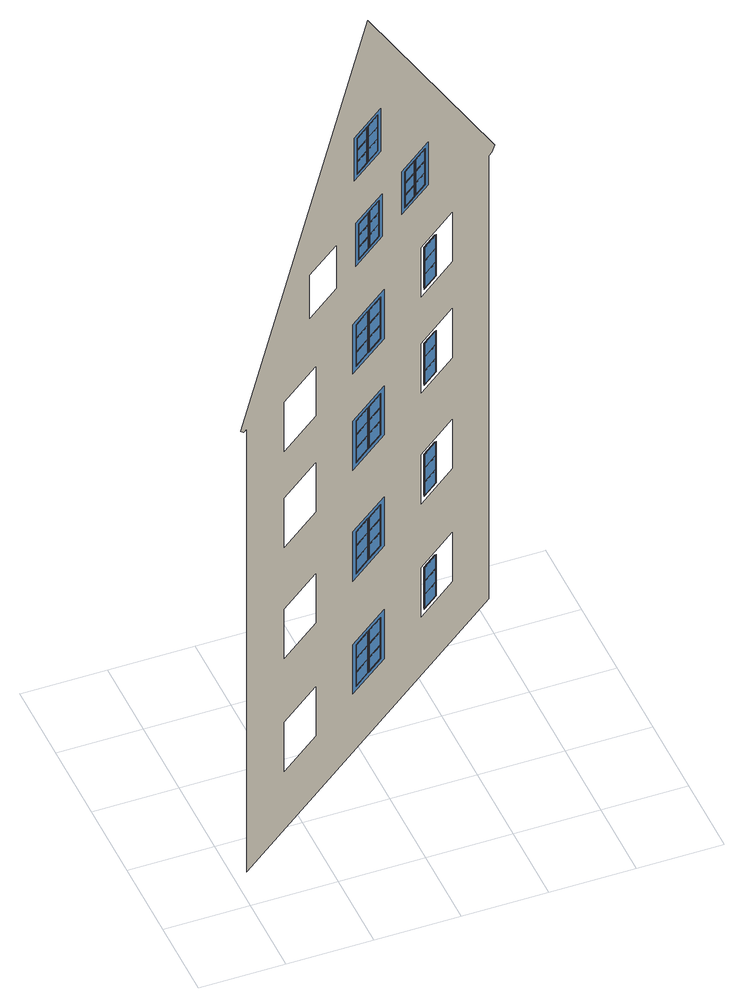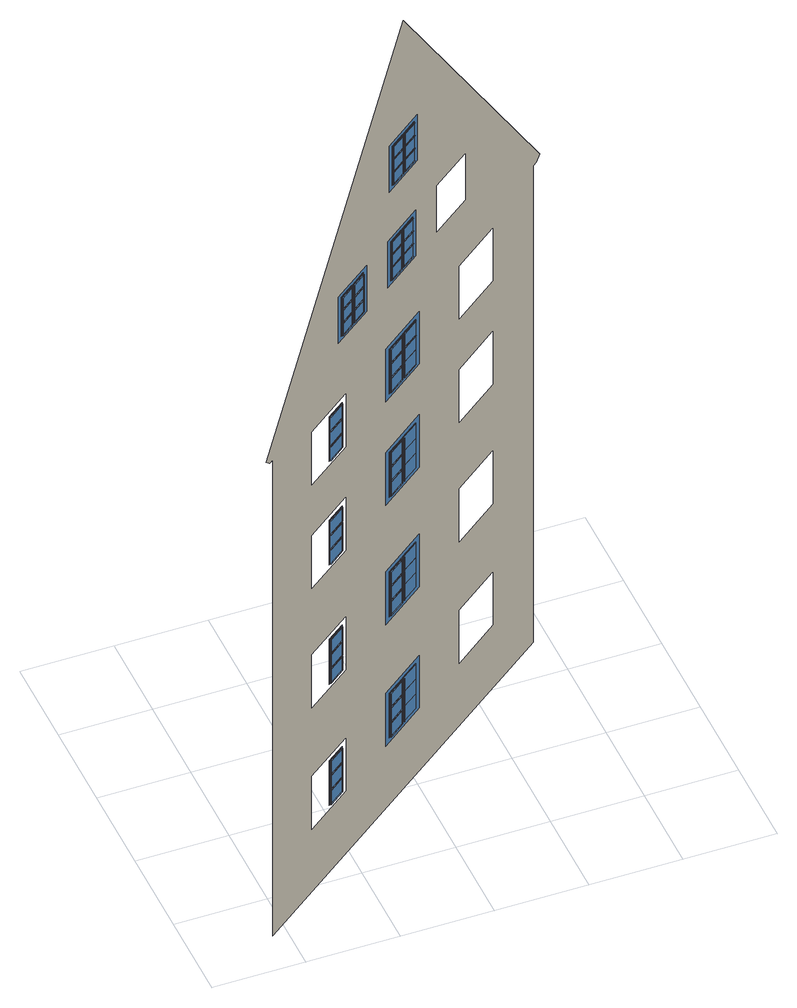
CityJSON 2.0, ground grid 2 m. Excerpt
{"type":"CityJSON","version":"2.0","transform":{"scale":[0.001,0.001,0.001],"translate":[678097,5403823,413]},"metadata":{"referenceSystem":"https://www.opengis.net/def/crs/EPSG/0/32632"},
"CityObjects":{
"building1":{"type":"Building","attributes":{"dataAvailable":"Sufficient","measuredHeight":20.7},"geometry":[{"type":"MultiSurface","lod":"3","boundaries":[[[0,1,2,3]],[[4,5,6,7]],[[8,9,10,11]],[[12,13,14,15]],[[16,17,18,19]],[[20,21,22,23]],[[24,25,26,27]],[[28,29,30,31]],[[32,33,34,35]],[[36,37,38,39]],[[40,41,42,43]],[[44,45,46,47]],[[48,49,50,51]],[[52,53,1,2]],[[54,5,6,55]],[[10,13,14,9]],[[56,26,25,57]],[[58,19,18,59]],[[60,20,23,61]],[[62,22,21,63]],[[64,17,16,65]],[[66,24,27,67]],[[68,38,37,69]],[[70,31,30,71]],[[72,32,35,73]],[[74,34,33,75]],[[76,29,28,77]],[[78,36,39,79]],[[80,50,49,81]],[[82,43,42,83]],[[84,44,47,85]],[[86,46,45,87]],[[88,41,40,89]],[[90,48,51,91]],[[92,14,13,93]],[[94,2,1,95]],[[96,54,55,97]],[[98,6,5,99]],[[100,53,52,101]],[[102,10,9,103]],[[104,105,106,107],[64,65,58,59],[63,60,61,62],[57,66,67,56]],[[108,109,110,111],[76,77,70,71],[75,72,73,74],[69,78,79,68]],[[112,113,114,115],[88,89,82,83],[87,84,85,86],[81,90,91,80]],[[116,117,118,119],[100,101,94,95],[99,96,97,98],[93,102,103,92]],[[120,121,122,123]],[[124,125,126,127]],[[128,129,130,131]],[[132,133,134,135]],[[136,137,138,139]],[[140,141,142,143]],[[134,129,130,133]],[[141,142,137,138]],[[126,121,122,125]],[[144,126,125,145]],[[146,130,129,147]],[[148,142,141,149]],[[150,138,137,151]],[[152,134,133,153]],[[154,122,121,155]],[[156,157,158,159],[148,149,150,151],[155,144,145,154],[147,152,153,146]],[[160,161,162,163]],[[164,165,166,167]],[[168,169,170,171]],[[172,173,174,175]],[[176,177,178,179]],[[180,181,182,183]],[[174,169,170,173]],[[181,182,177,178]],[[166,161,162,165]],[[184,166,165,185]],[[186,170,169,187]],[[188,182,181,189]],[[190,178,177,191]],[[192,174,173,193]],[[194,162,161,195]],[[196,197,198,199],[188,189,190,191],[195,184,185,194],[187,192,193,186]],[[127,126,121,120]],[[135,134,129,128]],[[139,138,141,140]],[[147,129,134,152]],[[149,141,138,150]],[[155,121,126,144]],[[200,19,16,201]],[[202,20,21,203]],[[204,24,25,205]],[[206,31,28,207]],[[208,32,33,209]],[[210,36,37,211]],[[212,43,40,213]],[[214,44,45,215]],[[216,48,49,217]],[[3,2,52,218]],[[219,54,5,4]],[[11,10,13,12]],[[63,21,20,60]],[[57,25,24,66]],[[65,16,19,58]],[[75,33,32,72]],[[69,37,36,78]],[[77,28,31,70]],[[87,45,44,84]],[[81,49,48,90]],[[89,40,43,82]],[[99,5,54,96]],[[93,13,10,102]],[[101,52,2,94]],[[220,221,222,223],[224,225,226,227],[158,157,156,159]],[[167,166,161,160]],[[175,174,169,168]],[[179,178,181,180]],[[228,229,230,231]],[[232,233,234,235]],[[236,237,238,239]],[[187,169,174,192]],[[189,181,178,190]],[[195,161,166,184]],[[240,234,233,241]],[[242,238,237,243]],[[244,230,229,245]],[[246,247,248,249],[106,105,104,107],[250,251,252,253]],[[254,255,256,257],[110,109,108,111],[258,259,260,261]],[[262,263,264,265],[114,113,112,115],[266,267,268,269]],[[270,271,272,273],[118,117,116,119],[274,275,276,277]],[[278,279,280,281],[282,283,284,285],[198,197,196,199]],[[286,287,288,289]],[[290,291,292,293]],[[294,295,296,297]],[[298,299,300,301]],[[302,303,304,305]],[[306,307,308,309]],[[310,311,312,313]],[[314,315,316,317]],[[318,319,320,321]],[[322,323,324,325]],[[326,327,328,329]],[[330,331,332,333]],[[334,288,287,335]],[[336,296,295,337]],[[338,292,291,339]],[[340,300,299,341]],[[342,308,307,343]],[[344,304,303,345]],[[346,312,311,347]],[[348,320,319,349]],[[350,316,315,351]],[[352,324,323,353]],[[354,332,331,355]],[[356,328,327,357]],[[358,359,360,361]],[[362,363,364,365]],[[366,367,368,369]],[[370,364,363,371]],[[372,368,367,373]],[[374,360,359,375]],[[376,377,237,236]],[[378,379,233,232]],[[380,381,229,228]],[[231,230,382,383]],[[239,238,384,385]],[[235,234,386,387]],[[382,381,229,230]],[[377,237,238,384]],[[386,379,233,234]],[[388,386,234,240]],[[243,237,377,389]],[[390,382,230,244]],[[241,233,379,391]],[[245,229,381,392]],[[393,384,238,242]],[[226,225,224,227],[243,389,393,242],[391,388,240,241],[392,390,244,245]],[[361,360,394,395]],[[396,397,367,366]],[[369,368,398,399]],[[365,364,400,401]],[[402,403,363,362]],[[404,405,359,358]],[[394,405,359,360]],[[397,367,368,398]],[[400,403,363,364]],[[406,400,364,370]],[[373,367,397,407]],[[408,394,360,374]],[[371,363,403,409]],[[375,359,405,410]],[[411,398,368,372]],[[284,283,282,285],[373,407,411,372],[409,406,370,371],[410,408,374,375]],[[412,413,291,290]],[[289,288,414,415]],[[416,417,287,286]],[[293,292,418,419]],[[297,296,420,421]],[[422,423,295,294]],[[424,425,303,302]],[[301,300,426,427]],[[428,429,299,298]],[[305,304,430,431]],[[309,308,432,433]],[[434,435,307,306]],[[436,437,315,314]],[[313,312,438,439]],[[440,441,311,310]],[[317,316,442,443]],[[321,320,444,445]],[[446,447,319,318]],[[448,449,327,326]],[[325,324,450,451]],[[452,453,323,322]],[[329,328,454,455]],[[333,332,456,457]],[[458,459,331,330]],[[414,417,287,288]],[[418,413,291,292]],[[423,295,296,420]],[[426,429,299,300]],[[430,425,303,304]],[[435,307,308,432]],[[438,441,311,312]],[[442,437,315,316]],[[447,319,320,444]],[[450,453,323,324]],[[454,449,327,328]],[[459,331,332,456]],[[337,295,423,460]],[[335,287,417,461]],[[462,418,292,338]],[[339,291,413,463]],[[464,420,296,336]],[[465,414,288,334]],[[343,307,435,466]],[[341,299,429,467]],[[468,430,304,344]],[[345,303,425,469]],[[470,432,308,342]],[[471,426,300,340]],[[349,319,447,472]],[[347,311,441,473]],[[474,442,316,350]],[[351,315,437,475]],[[476,444,320,348]],[[477,438,312,346]],[[355,331,459,478]],[[353,323,453,479]],[[480,454,328,356]],[[357,327,449,481]],[[482,456,332,354]],[[483,450,324,352]],[[252,251,250,253],[337,460,464,336],[463,462,338,339],[461,465,334,335]],[[260,259,258,261],[343,466,470,342],[469,468,344,345],[467,471,340,341]],[[268,267,266,269],[349,472,476,348],[475,474,350,351],[473,477,346,347]],[[276,275,274,277],[355,478,482,354],[481,480,356,357],[479,483,352,353]],[[385,384,377,376]],[[383,382,381,380]],[[387,386,379,378]],[[389,377,384,393]],[[391,379,386,388]],[[392,381,382,390]],[[399,398,397,396]],[[395,394,405,404]],[[401,400,403,402]],[[407,397,398,411]],[[409,403,400,406]],[[410,405,394,408]],[[415,414,417,416]],[[419,418,413,412]],[[421,420,423,422]],[[427,426,429,428]],[[431,430,425,424]],[[433,432,435,434]],[[439,438,441,440]],[[443,442,437,436]],[[445,444,447,446]],[[451,450,453,452]],[[455,454,449,448]],[[457,456,459,458]],[[463,413,418,462]],[[461,417,414,465]],[[460,423,420,464]],[[469,425,430,468]],[[467,429,426,471]],[[466,435,432,470]],[[475,437,442,474]],[[473,441,438,477]],[[472,447,444,476]],[[481,449,454,480]],[[479,453,450,483]],[[478,459,456,482]],[[484,485,486,487,488,489,490,491,492,493,494],[495,496,497,498],[499,500,501,502],[503,504,505,506],[270,273,272,271],[507,508,509,510],[511,512,513,514],[515,516,517,518],[264,263,262,265],[249,248,247,246],[256,255,254,257],[519,520,521,522],[523,524,525,526],[280,279,278,281],[527,528,529,530],[531,532,533,534],[220,223,222,221]],[[535,536,537,538]],[[539,540,541,542]],[[543,544,545,546]],[[547,537,536,548]],[[549,545,544,550]],[[551,541,540,552]],[[542,541,553,554]],[[538,537,555,556]],[[546,545,557,558]],[[559,560,540,539]],[[561,562,536,535]],[[563,564,544,543]],[[555,562,536,537]],[[564,544,545,557]],[[553,560,540,541]],[[565,553,541,551]],[[548,536,562,566]],[[550,544,564,567]],[[568,557,545,549]],[[569,555,537,547]],[[552,540,560,570]],[[571,572,573,574],[550,567,568,549],[570,565,551,552],[566,569,547,548]],[[554,553,560,559]],[[556,555,562,561]],[[558,557,564,563]],[[566,562,555,569]],[[567,564,557,568]],[[570,560,553,565]],[[534,533,532,531],[575,576,577,578],[573,572,571,574]],[[579,580,581,582]],[[583,584,585,586]],[[587,588,589,590]],[[591,585,584,592]],[[593,589,588,594]],[[595,581,580,596]],[[582,581,597,598]],[[599,600,588,587]],[[590,589,601,602]],[[586,585,603,604]],[[605,606,584,583]],[[607,608,580,579]],[[597,608,580,581]],[[600,588,589,601]],[[603,606,584,585]],[[594,588,600,609]],[[592,584,606,610]],[[596,580,608,611]],[[612,603,585,591]],[[613,597,581,595]],[[614,601,589,593]],[[577,576,575,578],[594,609,614,593],[610,612,591,592],[611,613,595,596]],[[602,601,600,599]],[[598,597,608,607]],[[604,603,606,605]],[[609,600,601,614]],[[610,606,603,612]],[[611,608,597,613]],[[615,616,617,618]],[[619,620,621,622]],[[623,624,625,626]],[[627,628,629,630]],[[631,632,633,634]],[[635,636,637,638]],[[639,640,641,642]],[[643,644,645,646]],[[647,648,649,650]],[[651,652,653,654]],[[655,656,657,658]],[[659,660,661,662]],[[663,621,620,664]],[[665,617,616,666]],[[667,625,624,668]],[[669,633,632,670]],[[671,629,628,672]],[[673,637,636,674]],[[675,645,644,676]],[[677,641,640,678]],[[679,649,648,680]],[[681,657,656,682]],[[683,653,652,684]],[[685,661,660,686]],[[687,688,616,615]],[[622,621,689,690]],[[618,617,691,692]],[[693,694,620,619]],[[626,625,695,696]],[[697,698,624,623]],[[699,700,628,627]],[[634,633,701,702]],[[630,629,703,704]],[[705,706,632,631]],[[638,637,707,708]],[[709,710,636,635]],[[711,712,640,639]],[[646,645,713,714]],[[642,641,715,716]],[[717,718,644,643]],[[650,649,719,720]],[[721,722,648,647]],[[723,724,652,651]],[[658,657,725,726]],[[654,653,727,728]],[[729,730,656,655]],[[662,661,731,732]],[[733,734,660,659]],[[688,616,617,691]],[[700,628,629,703]],[[712,640,641,715]],[[724,652,653,727]],[[689,694,620,621]],[[695,698,624,625]],[[701,706,632,633]],[[707,710,636,637]],[[713,718,644,645]],[[719,722,648,649]],[[725,730,656,657]],[[731,734,660,661]],[[668,624,698,735]],[[736,691,617,665]],[[737,689,621,663]],[[664,620,694,738]],[[666,616,688,739]],[[740,695,625,667]],[[674,636,710,741]],[[742,703,629,671]],[[743,701,633,669]],[[670,632,706,744]],[[672,628,700,745]],[[746,707,637,673]],[[680,648,722,747]],[[748,715,641,677]],[[749,713,645,675]],[[676,644,718,750]],[[678,640,712,751]],[[752,719,649,679]],[[686,660,734,753]],[[754,727,653,683]],[[755,725,657,681]],[[682,656,730,756]],[[684,652,724,757]],[[758,731,661,685]],[[759,760,761,762],[666,739,736,665],[738,737,663,664],[735,740,667,668]],[[763,764,765,766],[672,745,742,671],[744,743,669,670],[741,746,673,674]],[[767,768,769,770],[678,751,748,677],[750,749,675,676],[747,752,679,680]],[[771,772,773,774],[684,757,754,683],[756,755,681,682],[753,758,685,686]],[[692,691,688,687]],[[690,689,694,693]],[[696,695,698,697]],[[704,703,700,699]],[[702,701,706,705]],[[708,707,710,709]],[[738,694,689,737]],[[735,698,695,740]],[[739,688,691,736]],[[744,706,701,743]],[[741,710,707,746]],[[745,700,703,742]],[[750,718,713,749]],[[747,722,719,752]],[[751,712,715,748]],[[756,730,725,755]],[[753,734,731,758]],[[757,724,727,754]]],"semantics":{"surfaces":[{"type":"Window","@cityeditor:layer":"Unclassified.LoD3","frameMaterialClass":"Plastic","paneMaterialClass":"Glass","frameMaterialUncertainty":0.3},{"type":"WallSurface","klumMaterialClass":"Plaster","klumMaterialIndex":"I101","materialUncertainty":0.3}],"values":[0,0,0,0,0,0,0,0,0,0,0,0,0,0,0,0,0,0,0,0,0,0,0,0,0,0,0,0,0,0,0,0,0,0,0,0,0,0,0,0,0,0,0,0,0,0,0,0,0,0,0,0,0,0,0,0,0,0,0,0,0,0,0,0,0,0,0,0,0,0,0,0,0,0,0,0,0,0,0,0,0,0,0,0,0,0,0,0,0,0,0,0,0,0,0,0,0,0,0,0,0,0,0,0,0,0,0,0,0,0,0,0,0,0,0,0,0,0,0,0,0,0,0,0,0,0,0,0,0,0,0,0,0,0,0,0,0,0,0,0,0,0,0,0,0,0,0,0,0,0,0,0,0,0,0,0,0,0,0,0,0,0,0,0,0,0,0,0,0,0,0,0,0,0,0,0,0,0,0,0,0,0,0,0,0,0,0,0,0,0,0,0,0,0,0,0,0,0,0,0,0,0,0,0,0,0,0,0,0,0,0,0,0,0,0,0,0,0,0,0,0,0,0,0,0,0,0,0,0,0,0,0,0,0,0,0,0,0,0,0,0,0,0,0,0,0,0,0,0,0,0,0,0,0,0,0,0,0,0,0,0,0,0,0,0,0,0,0,0,0,0,0,0,0,0,0,0,0,0,0,0,0,0,0,0,0,1,0,0,0,0,0,0,0,0,0,0,0,0,0,0,0,0,0,0,0,0,0,0,0,0,0,0,0,0,0,0,0,0,0,0,0,0,0,0,0,0,0,0,0,0,0,0,0,0,0,0,0,0,0,0,0,0,0,0,0,0,0,0,0,0,0,0,0,0,0,0,0,0,0,0,0,0,0,0,0,0,0,0,0,0,0,0,0,0,0,0,0,0,0,0,0,0,0,0,0,0,0,0,0,0,0,0,0,0,0,0,0,0,0,0,0,0,0,0,0,0,0,0,0,0,0,0,0,0,0,0,0,0,0,0,0,0,0,0,0,0,0,0,0,0,0,0,0,0,0,0,0,0,0,0,0,0,0,0,0,0,0,0,0]}}]}
},
"vertices":[
[3931,3766,11569],[3943,3750,11569],[4302,4021,11569],[4290,4037,11569],[4290,4037,12332],[4302,4021,12332],[3943,3750,12332],[3931,3766,12332],[3931,3766,12348],[3943,3750,12348],[4302,4021,12348],[4290,4037,12348],[4290,4037,12721],[4302,4021,12721],[3943,3750,12721],[3931,3766,12721],[4302,4021,2821],[3943,3750,2821],[3943,3750,2447],[4302,4021,2447],[4302,4021,2837],[4302,4021,3211],[3943,3750,3211],[3943,3750,2837],[4302,4021,3227],[4302,4021,3600],[3943,3750,3600],[3943,3750,3227],[4302,4021,6038],[3943,3750,6038],[3943,3750,5664],[4302,4021,5664],[4302,4021,6054],[4302,4021,6427],[3943,3750,6427],[3943,3750,6054],[4302,4021,6444],[4302,4021,6817],[3943,3750,6817],[3943,3750,6444],[4302,4021,9200],[3943,3750,9200],[3943,3750,8827],[4302,4021,8827],[4302,4021,9217],[4302,4021,9590],[3943,3750,9590],[3943,3750,9217],[4302,4021,9606],[4302,4021,9980],[3943,3750,9980],[3943,3750,9606],[4302,4021,11942],[3943,3750,11942],[4302,4021,11958],[3943,3750,11958],[3949,3742,3600],[4308,4013,3600],[4308,4013,2447],[3949,3742,2447],[4308,4013,2837],[3949,3742,2837],[3949,3742,3211],[4308,4013,3211],[3949,3742,2821],[4308,4013,2821],[4308,4013,3227],[3949,3742,3227],[3949,3742,6817],[4308,4013,6817],[4308,4013,5664],[3949,3742,5664],[4308,4013,6054],[3949,3742,6054],[3949,3742,6427],[4308,4013,6427],[3949,3742,6038],[4308,4013,6038],[4308,4013,6444],[3949,3742,6444],[3949,3742,9980],[4308,4013,9980],[4308,4013,8827],[3949,3742,8827],[4308,4013,9217],[3949,3742,9217],[3949,3742,9590],[4308,4013,9590],[3949,3742,9200],[4308,4013,9200],[4308,4013,9606],[3949,3742,9606],[3949,3742,12721],[4308,4013,12721],[4308,4013,11569],[3949,3742,11569],[4308,4013,11958],[3949,3742,11958],[3949,3742,12332],[4308,4013,12332],[3949,3742,11942],[4308,4013,11942],[4308,4013,12348],[3949,3742,12348],[4325,4026,3617],[3932,3729,3617],[3932,3729,2431],[4325,4026,2431],[4325,4026,6834],[3932,3729,6834],[3932,3729,5648],[4325,4026,5648],[4325,4026,9996],[3932,3729,9996],[3932,3729,8810],[4325,4026,8810],[4325,4026,12738],[3932,3729,12738],[3932,3729,11552],[4325,4026,11552],[4268,4021,17666],[4280,4005,17666],[3979,3777,17666],[3967,3793,17666],[3967,3793,17342],[3979,3777,17342],[4280,4005,17342],[4268,4021,17342],[4268,4021,18006],[4280,4005,18006],[3979,3777,18006],[3967,3793,18006],[3967,3793,17681],[3979,3777,17681],[4280,4005,17681],[4268,4021,17681],[3967,3793,17003],[3979,3777,17003],[4280,4005,17003],[4268,4021,17003],[4268,4021,17327],[4280,4005,17327],[3979,3777,17327],[3967,3793,17327],[4286,3997,17342],[3985,3769,17342],[3985,3769,18006],[4286,3997,18006],[3985,3769,17327],[4286,3997,17327],[4286,3997,17003],[3985,3769,17003],[4286,3997,17681],[3985,3769,17681],[3985,3769,17666],[4286,3997,17666],[4301,4008,18020],[3970,3758,18020],[3970,3758,16988],[4301,4008,16988],[4316,4057,15185],[4328,4041,15185],[4027,3813,15185],[4015,3829,15185],[4015,3829,14860],[4027,3813,14860],[4328,4041,14860],[4316,4057,14860],[4316,4057,15524],[4328,4041,15524],[4027,3813,15524],[4015,3829,15524],[4015,3829,15200],[4027,3813,15200],[4328,4041,15200],[4316,4057,15200],[4015,3829,14521],[4027,3813,14521],[4328,4041,14521],[4316,4057,14521],[4316,4057,14846],[4328,4041,14846],[4027,3813,14846],[4015,3829,14846],[4334,4033,14860],[4033,3805,14860],[4033,3805,15524],[4334,4033,15524],[4033,3805,14846],[4334,4033,14846],[4334,4033,14521],[4033,3805,14521],[4334,4033,15200],[4033,3805,15200],[4033,3805,15185],[4334,4033,15185],[4349,4044,15539],[4019,3794,15539],[4019,3794,14507],[4349,4044,14507],[4290,4037,2447],[4290,4037,2821],[4290,4037,2837],[4290,4037,3211],[4290,4037,3227],[4290,4037,3600],[4290,4037,5664],[4290,4037,6038],[4290,4037,6054],[4290,4037,6427],[4290,4037,6444],[4290,4037,6817],[4290,4037,8827],[4290,4037,9200],[4290,4037,9217],[4290,4037,9590],[4290,4037,9606],[4290,4037,9980],[4290,4037,11942],[4290,4037,11958],[4747,4345,18113],[3876,3686,18113],[3876,3686,16895],[4747,4345,16895],[4322,4024,16988],[4322,4024,18020],[4652,4274,18020],[4652,4274,16988],[4319,4059,18006],[4331,4043,18006],[4331,4043,17681],[4319,4059,17681],[4319,4059,17666],[4331,4043,17666],[4331,4043,17342],[4319,4059,17342],[4319,4059,17327],[4331,4043,17327],[4331,4043,17003],[4319,4059,17003],[4337,4035,17342],[4337,4035,17666],[4337,4035,17003],[4337,4035,17327],[4337,4035,17681],[4337,4035,18006],[4856,4428,3724],[3820,3644,3724],[3820,3644,2324],[4856,4428,2324],[4351,4046,2431],[4351,4046,3617],[4744,4343,3617],[4744,4343,2431],[4856,4428,6941],[3820,3644,6941],[3820,3644,5541],[4856,4428,5541],[4351,4046,5648],[4351,4046,6834],[4744,4343,6834],[4744,4343,5648],[4856,4428,10103],[3820,3644,10103],[3820,3644,8703],[4856,4428,8703],[4351,4046,8810],[4351,4046,9996],[4744,4343,9996],[4744,4343,8810],[4856,4428,12845],[3820,3644,12845],[3820,3644,11445],[4856,4428,11445],[4351,4046,11552],[4351,4046,12738],[4744,4343,12738],[4744,4343,11552],[4795,4382,15632],[3925,3723,15632],[3925,3723,14414],[4795,4382,14414],[4371,4061,14507],[4371,4061,15539],[4701,4311,15539],[4701,4311,14507],[4350,4083,3600],[4362,4067,3600],[4362,4067,3227],[4350,4083,3227],[4350,4083,3211],[4362,4067,3211],[4362,4067,2837],[4350,4083,2837],[4350,4083,2821],[4362,4067,2821],[4362,4067,2447],[4350,4083,2447],[4350,4083,6817],[4362,4067,6817],[4362,4067,6444],[4350,4083,6444],[4350,4083,6427],[4362,4067,6427],[4362,4067,6054],[4350,4083,6054],[4350,4083,6038],[4362,4067,6038],[4362,4067,5664],[4350,4083,5664],[4350,4083,9980],[4362,4067,9980],[4362,4067,9606],[4350,4083,9606],[4350,4083,9590],[4362,4067,9590],[4362,4067,9217],[4350,4083,9217],[4350,4083,9200],[4362,4067,9200],[4362,4067,8827],[4350,4083,8827],[4350,4083,12721],[4362,4067,12721],[4362,4067,12348],[4350,4083,12348],[4350,4083,12332],[4362,4067,12332],[4362,4067,11958],[4350,4083,11958],[4350,4083,11942],[4362,4067,11942],[4362,4067,11569],[4350,4083,11569],[4368,4059,3227],[4368,4059,3600],[4368,4059,2447],[4368,4059,2821],[4368,4059,2837],[4368,4059,3211],[4368,4059,6444],[4368,4059,6817],[4368,4059,5664],[4368,4059,6038],[4368,4059,6054],[4368,4059,6427],[4368,4059,9606],[4368,4059,9980],[4368,4059,8827],[4368,4059,9200],[4368,4059,9217],[4368,4059,9590],[4368,4059,12348],[4368,4059,12721],[4368,4059,11569],[4368,4059,11942],[4368,4059,11958],[4368,4059,12332],[4367,4096,15524],[4379,4080,15524],[4379,4080,15200],[4367,4096,15200],[4367,4096,15185],[4379,4080,15185],[4379,4080,14860],[4367,4096,14860],[4367,4096,14846],[4379,4080,14846],[4379,4080,14521],[4367,4096,14521],[4385,4072,14860],[4385,4072,15185],[4385,4072,14521],[4385,4072,14846],[4385,4072,15200],[4385,4072,15524],[4620,4287,17327],[4632,4271,17327],[4620,4287,17666],[4632,4271,17666],[4620,4287,18006],[4632,4271,18006],[4632,4271,17681],[4620,4287,17681],[4632,4271,17003],[4620,4287,17003],[4632,4271,17342],[4620,4287,17342],[4638,4263,17342],[4638,4263,17327],[4638,4263,17681],[4638,4263,17666],[4638,4263,18006],[4638,4263,17003],[4680,4308,15200],[4668,4324,15200],[4668,4324,14846],[4680,4308,14846],[4680,4308,14521],[4668,4324,14521],[4680,4308,14860],[4668,4324,14860],[4668,4324,15185],[4680,4308,15185],[4668,4324,15524],[4680,4308,15524],[4686,4300,14860],[4686,4300,14846],[4686,4300,15200],[4686,4300,15185],[4686,4300,15524],[4686,4300,14521],[4708,4354,3211],[4721,4338,3211],[4721,4338,3227],[4708,4354,3227],[4708,4354,3600],[4721,4338,3600],[4721,4338,2837],[4708,4354,2837],[4721,4338,2447],[4708,4354,2447],[4708,4354,2821],[4721,4338,2821],[4708,4354,6427],[4721,4338,6427],[4721,4338,6444],[4708,4354,6444],[4708,4354,6817],[4721,4338,6817],[4721,4338,6054],[4708,4354,6054],[4721,4338,5664],[4708,4354,5664],[4708,4354,6038],[4721,4338,6038],[4708,4354,9590],[4721,4338,9590],[4721,4338,9606],[4708,4354,9606],[4708,4354,9980],[4721,4338,9980],[4721,4338,9217],[4708,4354,9217],[4721,4338,8827],[4708,4354,8827],[4708,4354,9200],[4721,4338,9200],[4708,4354,12332],[4721,4338,12332],[4721,4338,12348],[4708,4354,12348],[4708,4354,12721],[4721,4338,12721],[4721,4338,11958],[4708,4354,11958],[4721,4338,11569],[4708,4354,11569],[4708,4354,11942],[4721,4338,11942],[4727,4330,2821],[4727,4330,3600],[4727,4330,2837],[4727,4330,3211],[4727,4330,2447],[4727,4330,3227],[4727,4330,6038],[4727,4330,6817],[4727,4330,6054],[4727,4330,6427],[4727,4330,5664],[4727,4330,6444],[4727,4330,9200],[4727,4330,9980],[4727,4330,9217],[4727,4330,9590],[4727,4330,8827],[4727,4330,9606],[4727,4330,11942],[4727,4330,12721],[4727,4330,11958],[4727,4330,12332],[4727,4330,11569],[4727,4330,12348],[129,850,13410],[229,925,13285],[329,1001,13285],[329,1001,660],[8310,7043,660],[8310,7043,4260],[8310,7043,7160],[8310,7043,13285],[8410,7119,13285],[8510,7194,13410],[4320,4022,21041],[2600,2720,3724],[2600,2720,2324],[1563,1936,2324],[1563,1936,3724],[1563,1936,10103],[2600,2720,10103],[2600,2720,8703],[1563,1936,8703],[6076,5352,6941],[7113,6136,6941],[7113,6136,5541],[6076,5352,5541],[2600,2720,5541],[1563,1936,5541],[1563,1936,6941],[2600,2720,6941],[7113,6136,10103],[7113,6136,8703],[6076,5352,8703],[6076,5352,10103],[7113,6136,11445],[6076,5352,11445],[6076,5352,12845],[7113,6136,12845],[7113,6136,2324],[6076,5352,2324],[6076,5352,3724],[7113,6136,3724],[1563,1936,12845],[2600,2720,12845],[2600,2720,11445],[1563,1936,11445],[2410,2576,15632],[3280,3235,15632],[3280,3235,14414],[2410,2576,14414],[6310,5529,14414],[5439,4870,14414],[5439,4870,15632],[6310,5529,15632],[5530,4976,15524],[5542,4960,15524],[5542,4960,15200],[5530,4976,15200],[5530,4976,15185],[5542,4960,15185],[5542,4960,14860],[5530,4976,14860],[5530,4976,14846],[5542,4960,14846],[5542,4960,14521],[5530,4976,14521],[5548,4952,15200],[5548,4952,15524],[5548,4952,14521],[5548,4952,14846],[5548,4952,14860],[5548,4952,15185],[5843,5188,14860],[5831,5204,14860],[5843,5188,15200],[5831,5204,15200],[5843,5188,14521],[5831,5204,14521],[5831,5204,15185],[5843,5188,15185],[5831,5204,15524],[5843,5188,15524],[5831,5204,14846],[5843,5188,14846],[5849,5180,14860],[5849,5180,15524],[5849,5180,14846],[5849,5180,14521],[5849,5180,15200],[5849,5180,15185],[5864,5191,15539],[5534,4941,15539],[5534,4941,14507],[5864,5191,14507],[5886,5207,14507],[5886,5207,15539],[6216,5457,15539],[6216,5457,14507],[5882,5242,15524],[5894,5226,15524],[5894,5226,15200],[5882,5242,15200],[5882,5242,15185],[5894,5226,15185],[5894,5226,14860],[5882,5242,14860],[5882,5242,14846],[5894,5226,14846],[5894,5226,14521],[5882,5242,14521],[5900,5218,14860],[5900,5218,15185],[5900,5218,14521],[5900,5218,14846],[5900,5218,15200],[5900,5218,15524],[6195,5454,15200],[6183,5470,15200],[6183,5470,14846],[6195,5454,14846],[6195,5454,14521],[6183,5470,14521],[6195,5454,14860],[6183,5470,14860],[6183,5470,15185],[6195,5454,15185],[6183,5470,15524],[6195,5454,15524],[6201,5446,14846],[6201,5446,15185],[6201,5446,15524],[6201,5446,14860],[6201,5446,15200],[6201,5446,14521],[6188,5474,2821],[6200,5458,2821],[6200,5458,2447],[6188,5474,2447],[6188,5474,3211],[6200,5458,3211],[6200,5458,2837],[6188,5474,2837],[6188,5474,3600],[6200,5458,3600],[6200,5458,3227],[6188,5474,3227],[6188,5474,6038],[6200,5458,6038],[6200,5458,5664],[6188,5474,5664],[6188,5474,6427],[6200,5458,6427],[6200,5458,6054],[6188,5474,6054],[6188,5474,6817],[6200,5458,6817],[6200,5458,6444],[6188,5474,6444],[6188,5474,9200],[6200,5458,9200],[6200,5458,8827],[6188,5474,8827],[6188,5474,9590],[6200,5458,9590],[6200,5458,9217],[6188,5474,9217],[6188,5474,9980],[6200,5458,9980],[6200,5458,9606],[6188,5474,9606],[6188,5474,11942],[6200,5458,11942],[6200,5458,11569],[6188,5474,11569],[6188,5474,12332],[6200,5458,12332],[6200,5458,11958],[6188,5474,11958],[6188,5474,12721],[6200,5458,12721],[6200,5458,12348],[6188,5474,12348],[6206,5450,2837],[6206,5450,3211],[6206,5450,2447],[6206,5450,2821],[6206,5450,3227],[6206,5450,3600],[6206,5450,6054],[6206,5450,6427],[6206,5450,5664],[6206,5450,6038],[6206,5450,6444],[6206,5450,6817],[6206,5450,9217],[6206,5450,9590],[6206,5450,8827],[6206,5450,9200],[6206,5450,9606],[6206,5450,9980],[6206,5450,11958],[6206,5450,12332],[6206,5450,11569],[6206,5450,11942],[6206,5450,12348],[6206,5450,12721],[6546,5745,2821],[6558,5729,2821],[6558,5729,2837],[6546,5745,2837],[6558,5729,2447],[6546,5745,2447],[6546,5745,3211],[6558,5729,3211],[6558,5729,3227],[6546,5745,3227],[6546,5745,3600],[6558,5729,3600],[6546,5745,6038],[6558,5729,6038],[6558,5729,6054],[6546,5745,6054],[6558,5729,5664],[6546,5745,5664],[6546,5745,6427],[6558,5729,6427],[6558,5729,6444],[6546,5745,6444],[6546,5745,6817],[6558,5729,6817],[6546,5745,9200],[6558,5729,9200],[6558,5729,9217],[6546,5745,9217],[6558,5729,8827],[6546,5745,8827],[6546,5745,9590],[6558,5729,9590],[6558,5729,9606],[6546,5745,9606],[6546,5745,9980],[6558,5729,9980],[6546,5745,11942],[6558,5729,11942],[6558,5729,11958],[6546,5745,11958],[6558,5729,11569],[6546,5745,11569],[6546,5745,12332],[6558,5729,12332],[6558,5729,12348],[6546,5745,12348],[6546,5745,12721],[6558,5729,12721],[6564,5721,3600],[6564,5721,2447],[6564,5721,2837],[6564,5721,3211],[6564,5721,2821],[6564,5721,3227],[6564,5721,6817],[6564,5721,5664],[6564,5721,6054],[6564,5721,6427],[6564,5721,6038],[6564,5721,6444],[6564,5721,9980],[6564,5721,8827],[6564,5721,9217],[6564,5721,9590],[6564,5721,9200],[6564,5721,9606],[6564,5721,12721],[6564,5721,11569],[6564,5721,11958],[6564,5721,12332],[6564,5721,11942],[6564,5721,12348],[6581,5734,3617],[6188,5437,3617],[6188,5437,2431],[6581,5734,2431],[6581,5734,6834],[6188,5437,6834],[6188,5437,5648],[6581,5734,5648],[6581,5734,9996],[6188,5437,9996],[6188,5437,8810],[6581,5734,8810],[6581,5734,12738],[6188,5437,12738],[6188,5437,11552],[6581,5734,11552]
]}
